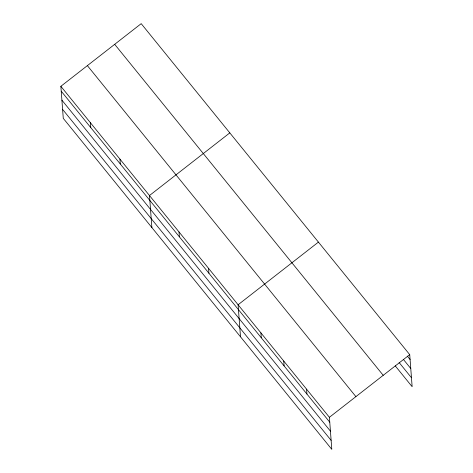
<?xml version="1.0" encoding="UTF-8"?>
<svg xmlns="http://www.w3.org/2000/svg" width="473" height="473" viewBox="0 0 473 473"><rect width="100%" height="100%" fill="white"/><g stroke="black" fill="none" stroke-linecap="round" stroke-linejoin="round"><path stroke-width="0.71" d="M60.863 86.305L329.397 417.304L331.804 449.35L63.276 118.351L60.863 86.305L141.196 23.65L409.724 354.649L412.137 386.695L395.245 365.877M229.813 132.878L149.48 195.532L151.886 227.584M318.424 242.111L238.096 304.766L240.503 336.811M329.397 417.304L409.724 354.649M407.354 356.163L410.097 359.539M403.463 359.498L410.771 368.502M399.135 362.543L411.463 377.738M114.685 44.326L383.219 375.326M87.375 65.629L355.903 396.628M61.23 91.2L329.764 422.194M61.904 100.158L330.438 431.157M62.602 109.393L331.13 440.387M306.569 389.167L306.936 394.062M283.747 361.035L284.113 365.925M260.919 332.897L261.285 337.793M208.558 268.351L208.924 273.246M179.019 231.941L179.385 236.837M119.941 159.123L120.308 164.019M90.402 122.714L90.769 127.609"/></g></svg>
